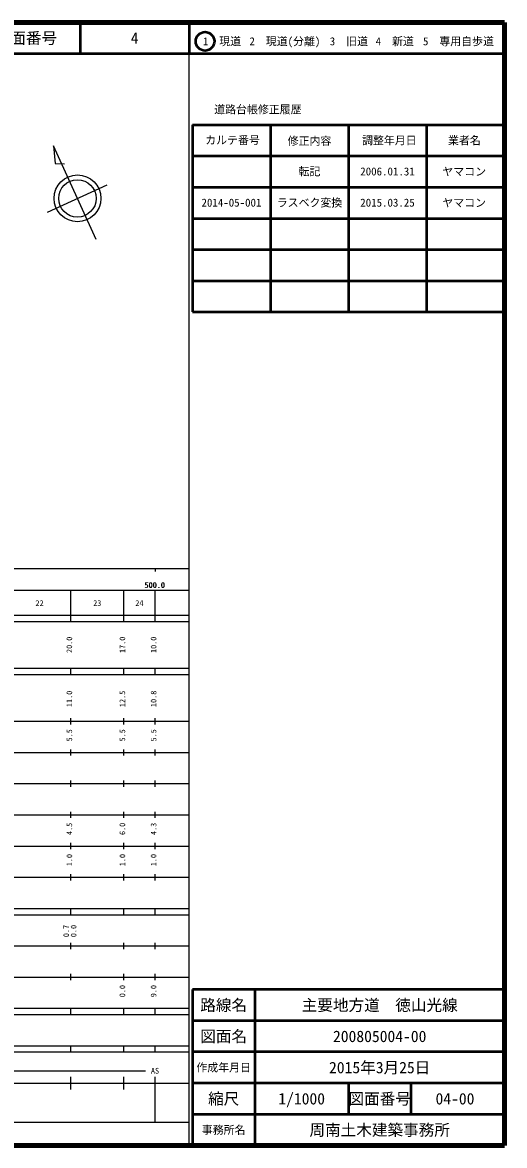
# Model space of a CAD drawing. Units: millimetres at full size, sheet at 1:1000; details may follow other scales. Extents: x 40000 to 680000, y 20000 to 380000.
# Drawn here: x 525532 to 680000, y 20000 to 380000 of the extents above; entities that cross this region are included whole.
import ezdxf
from ezdxf.enums import TextEntityAlignment as Align

# ---------------------------------------------------------------- set-up
doc = ezdxf.new("R2010")
doc.units = ezdxf.units.MM
doc.header["$LTSCALE"] = 1000
for name, color, linetype, lineweight in [('M-BMK-SRVR', 3, 'Continuous', 25), ('M-TTL', 2, 'Continuous', 140), ('M-TTL-BAND', 7, 'Continuous', 25), ('M-TTL-FRAM', 2, 'Continuous', 50), ('M-TTL-LINE', 7, 'Continuous', 50)]:
    doc.layers.add(name, color=color, linetype=linetype, lineweight=lineweight)
doc.layers.add('M-TTL-TXT', color=7, linetype='Continuous')
doc.styles.add('ＭＳ ゴシック', font='')
doc.styles.get('ＭＳ ゴシック').set_extended_font_data('MS Gothic')

msp = doc.modelspace()

# ---------------------------------------------------------------- linework, layer by layer
at = {"layer": 'M-BMK-SRVR'}
for p, q in [((549163, 310405), (535444, 340451)), ((535444, 340451), (536033, 334814)), ((536033, 334814), (539031, 334704)), ((533589, 319234), (552692, 327956))]:
    msp.add_line(p, q, dxfattribs=at)
for centre, radius in [((543179, 323613), 7500), ((543140, 323595), 6000)]:
    msp.add_circle(centre, radius, dxfattribs=at)
at = {"layer": 'M-TTL'}
for p, q in [((680000, 380000), (40000, 380000)), ((680000, 20000), (680000, 380000)), ((40000, 20000), (680000, 20000))]:
    msp.add_line(p, q, dxfattribs=at)
at = {"layer": 'M-TTL-BAND'}
for p, q in [((579000, 20000), (579000, 370000)), ((40000, 205000), (579000, 205000)), ((568000, 205000), (568000, 204000)), ((68000, 198000), (579000, 198000)), ((541000, 188000), (541000, 198000)), ((558000, 188000), (558000, 198000)), ((568000, 188000), (568000, 198000)), ((40000, 190000), (579000, 190000)), ((40000, 188000), (579000, 188000)), ((40000, 173000), (579000, 173000)), ((541000, 171000), (541000, 173000)), ((558000, 171000), (558000, 173000)), ((568000, 171000), (568000, 173000)), ((40000, 171000), (579000, 171000)), ((40000, 156000), (579000, 156000)), ((541000, 155000), (541000, 157000)), ((558000, 155000), (558000, 157000)), ((568000, 155000), (568000, 157000)), ((46000, 146000), (579000, 146000)), ((541000, 145000), (541000, 147000)), ((558000, 145000), (558000, 147000)), ((568000, 145000), (568000, 147000)), ((541000, 135000), (541000, 137000)), ((558000, 135000), (558000, 137000)), ((568000, 135000), (568000, 137000)), ((52000, 136000), (579000, 136000)), ((46000, 126000), (579000, 126000)), ((541000, 125000), (541000, 127000)), ((558000, 125000), (558000, 127000)), ((568000, 125000), (568000, 127000)), ((52000, 116000), (579000, 116000)), ((541000, 115000), (541000, 117000)), ((558000, 115000), (558000, 117000)), ((568000, 115000), (568000, 117000)), ((46000, 106000), (579000, 106000)), ((541000, 105000), (541000, 107000)), ((558000, 105000), (558000, 107000)), ((568000, 105000), (568000, 107000)), ((40000, 96000), (579000, 96000)), ((40000, 94000), (579000, 94000)), ((541000, 94000), (541000, 96000)), ((558000, 94000), (558000, 96000)), ((568000, 94000), (568000, 96000)), ((49000, 84000), (579000, 84000)), ((541000, 83000), (541000, 85000)), ((558000, 83000), (558000, 85000)), ((568000, 83000), (568000, 85000)), ((40000, 74000), (579000, 74000)), ((541000, 73000), (541000, 75000)), ((558000, 73000), (558000, 75000)), ((568000, 73000), (568000, 75000)), ((40000, 64000), (579000, 64000)), ((40000, 62000), (579000, 62000)), ((541000, 62000), (541000, 64000)), ((558000, 62000), (558000, 64000)), ((568000, 62000), (568000, 64000)), ((40000, 52000), (579000, 52000)), ((541000, 50000), (541000, 52000)), ((558000, 50000), (558000, 52000)), ((568000, 50000), (568000, 52000)), ((40000, 50000), (579000, 50000)), ((71000, 44000), (565000, 44000)), ((40000, 40000), (579000, 40000)), ((541000, 38000), (541000, 42000)), ((558000, 38000), (558000, 42000)), ((568000, 27500), (568000, 42000)), ((68000, 27500), (579000, 27500))]:
    msp.add_line(p, q, dxfattribs=at)
at = {"layer": 'M-TTL-FRAM'}
for p, q in [((580000, 347197), (580000, 287197)), ((580000, 347197), (680000, 347197)), ((580000, 287197), (680000, 287197)), ((680000, 70000), (580000, 70000)), ((580000, 70000), (580000, 20000))]:
    msp.add_line(p, q, dxfattribs=at)
at = {"layer": 'M-TTL-LINE'}
for p, q in [((543997, 380000), (543997, 370000)), ((579000, 380000), (579000, 370000)), ((40000, 370000), (680000, 370000)), ((605000, 347197), (605000, 287197)), ((630000, 347197), (630000, 287197)), ((655000, 347197), (655000, 287197)), ((580000, 337197), (680000, 337197)), ((580000, 327197), (680000, 327197)), ((580000, 317197), (680000, 317197)), ((580000, 307197), (680000, 307197)), ((580000, 297197), (680000, 297197)), ((600000, 70000), (600000, 20000)), ((680000, 60000), (580000, 60000)), ((680000, 50000), (580000, 50000)), ((680000, 40000), (580000, 40000)), ((630000, 40000), (630000, 30000)), ((650000, 40000), (650000, 30000)), ((680000, 30000), (580000, 30000))]:
    msp.add_line(p, q, dxfattribs=at)
msp.add_circle((584031, 373958), 3000, dxfattribs=at)

# ---------------------------------------------------------------- texts
at = {"layer": 'M-TTL-BAND', "style": 'ＭＳ ゴシック'}
for s, p in [('500.0', (567844, 198195)), ('500.0', (568000, 198195)), ('22', (531000, 192405)), ('23', (549500, 192405)), ('24', (563000, 192405)), ('AS', (568000, 42500))]:
    msp.add_text(s, height=1833, dxfattribs=at).set_placement(p, align=Align.BOTTOM_CENTER)
for s, p in [('20.0', (542000, 180500)), ('17.0', (559000, 180500)), ('10.0', (569000, 180500)), ('11.0', (542000, 163174)), ('12.5', (559000, 163174)), ('10.8', (569000, 163174)), ('5.5', (542000, 151500)), ('5.5', (559000, 151500)), ('5.5', (569000, 151500)), ('4.5', (542000, 121500)), ('6.0', (559000, 121500)), ('4.3', (569000, 121500)), ('1.0', (542000, 111500)), ('1.0', (559000, 111500)), ('1.0', (569000, 111500)), ('0.7', (541000, 88764)), ('0.0', (543370, 88764)), ('0.0', (559000, 69500)), ('9.0', (569000, 69500))]:
    msp.add_text(s, height=1833, rotation=90, dxfattribs=at).set_placement(p, align=Align.BOTTOM_CENTER)
at = {"layer": 'M-TTL-TXT', "style": 'ＭＳ ゴシック'}
for s, height, p in [('図面番号', 3666, (526622, 375000)), ('4', 3666, (561497, 375000)), ('1\u3000現道', 2566, (589448, 373958)), ('2\u3000現道(分離)', 2566, (609619, 373958)), ('3\u3000旧道', 2566, (630121, 373958)), ('4\u3000新道', 2566, (644824, 373958)), ('5\u3000専用自歩道', 2566, (665228, 373958)), ('道路台帳修正履歴', 2566, (600968, 352113)), ('カルテ番号', 2566, (592839, 342277)), ('修正内容', 2566, (617509, 342023)), ('調整年月日', 2566, (643089, 342197)), ('業者名', 2566, (667134, 342197)), ('転記', 2566, (617500, 332245)), ('2006.01.31', 2566, (642500, 332245)), ('ヤマコン', 2566, (667077, 332189)), ('2014-05-001', 2566, (592500, 322245)), ('ラスベク変換', 2566, (617500, 322245)), ('2015.03.25', 2566, (642500, 322245)), ('ヤマコン', 2566, (667077, 322189)), ('路線名', 3666, (590000, 65000)), ('路線名', 3666, (590000, 65000)), ('主要地方道\u3000徳山光線', 3666, (640000, 65000)), ('図面名', 3666, (590000, 55000)), ('図面名', 3666, (590000, 55000)), ('200805004-00', 3666, (640000, 55000)), ('2015年3月25日', 3666, (640000, 45000)), ('作成年月日', 2566, (590000, 45000)), ('作成年月日', 2566, (590000, 45000)), ('縮尺', 3666, (590000, 35000)), ('縮尺', 3666, (590000, 35000)), ('1/1000', 3666, (615000, 35000)), ('図面番号', 3666, (640000, 35000)), ('図面番号', 3666, (640000, 35000)), ('04-00', 3666, (664125, 35000)), ('事務所名', 2566, (590000, 25000)), ('事務所名', 2566, (590000, 25000)), ('周南土木建築事務所', 3666, (640000, 25000))]:
    msp.add_text(s, height=height, dxfattribs=at).set_placement(p, align=Align.MIDDLE_CENTER)

doc.saveas('drawing.dxf')
